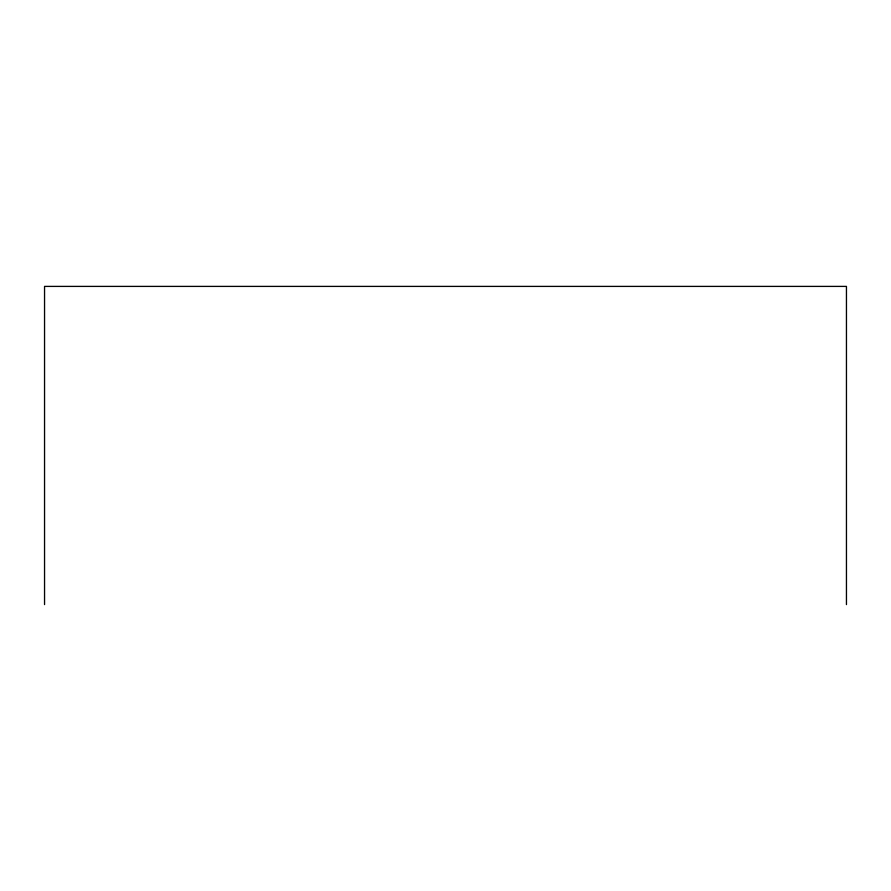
<?xml version="1.0" encoding="UTF-8"?>
<svg xmlns="http://www.w3.org/2000/svg" width="891" height="891" viewBox="0 0 891 891"><rect width="100%" height="100%" fill="white"/><g stroke="black" fill="none" stroke-linecap="round" stroke-linejoin="round"><path stroke-width="1.34" d="M846.45 604.599L846.45 286.401L44.55 286.401L44.55 604.599"/></g></svg>
